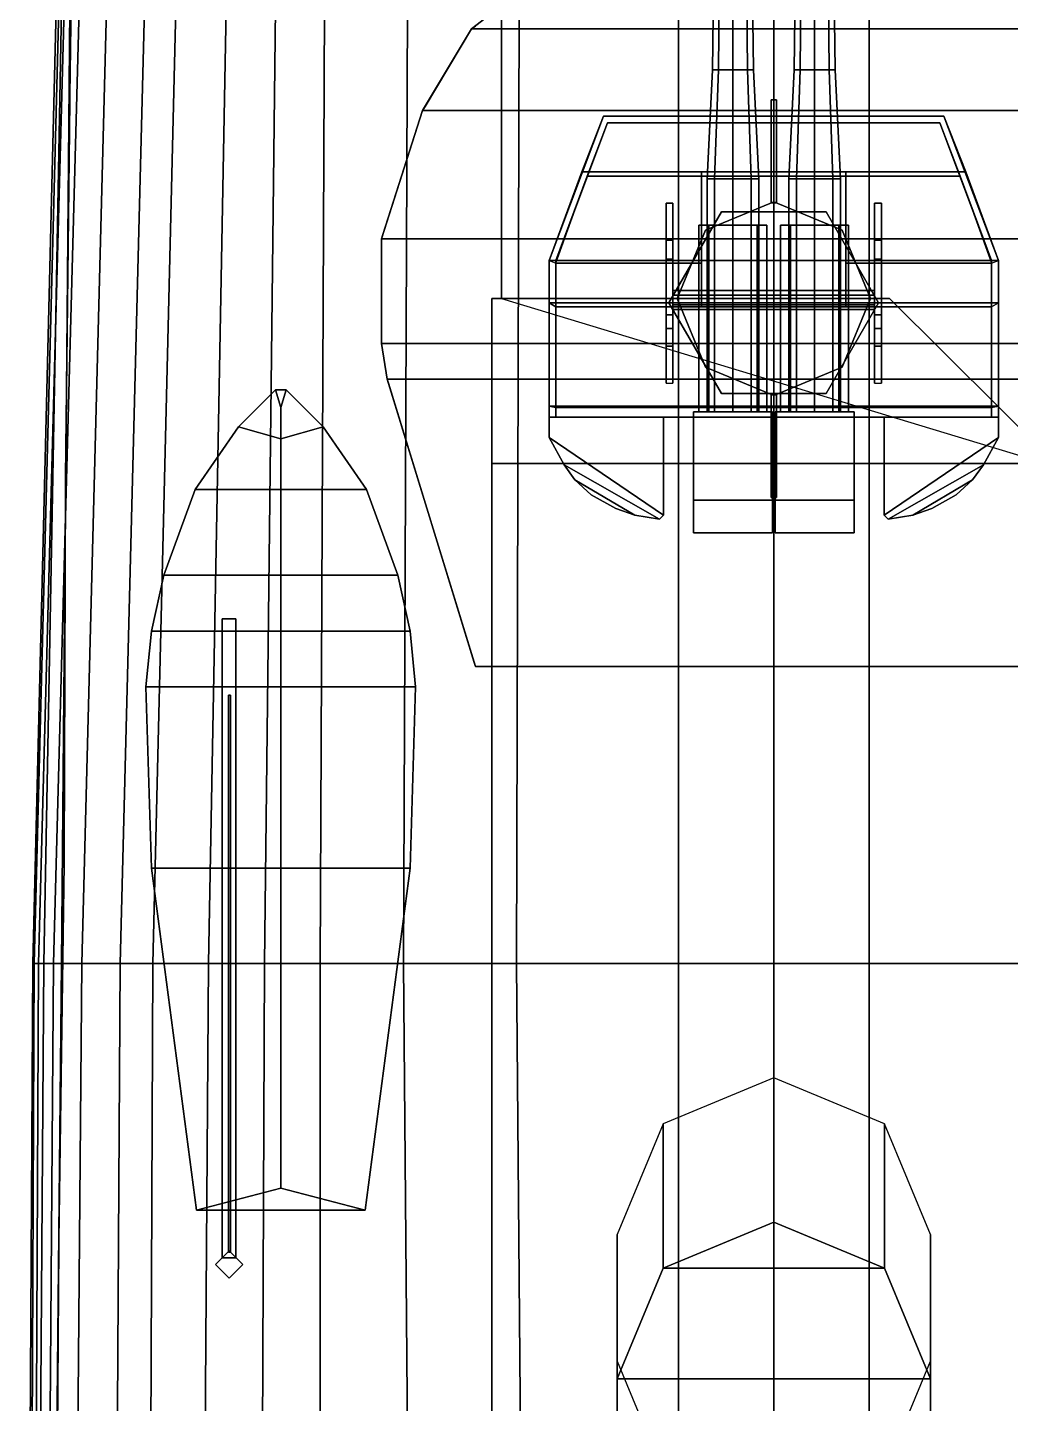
# Model space of a CAD drawing. Header units: millimetres. Extents: x -5 to 5, y -112 to 54.
# Drawn here: x -5.48 to 1.74, y -13.07 to -2.97 of the extents above; entities that cross this region are included whole.
import ezdxf

# ---------------------------------------------------------------- set-up
doc = ezdxf.new("R2010")
doc.units = ezdxf.units.MM
for name, color, linetype in [('boats', 1, 'Continuous'), ('gun', 1, 'Continuous'), ('railings', 6, 'Continuous'), ('sleeve', 5, 'Continuous'), ('superstructure', 6, 'Continuous'), ('turret', 2, 'Continuous')]:
    doc.layers.add(name, color=color, linetype=linetype)

msp = doc.modelspace()

# ---------------------------------------------------------------- linework, layer by layer
for points in [[(1.3, -2.27, 5.02), (-1.3, -2.27, 5.02), (-2.22, -2.98, 5.02), (2.22, -2.98, 5.02)], [(-2.22, -2.98, 4.98), (-1.3, -2.27, 4.98), (1.3, -2.27, 4.98), (2.22, -2.98, 4.98)], [(-2.22, -2.98, 5.02), (-1.3, -2.27, 5.02), (-1.3, -2.27, 4.98), (-2.22, -2.98, 4.98)], [(2.22, -2.98, 4.98), (1.3, -2.27, 4.98), (1.3, -2.27, 5.02), (2.22, -2.98, 5.02)], [(-5.27, -2.83, 0.38), (-5.21, -2.83, -0.16), (-5.4, -9.84, -0.16), (-5.44, -9.84, 0.29)], [(-5.27, -2.83, 0.74), (-5.27, -2.83, 0.38), (-5.44, -9.84, 0.29), (-5.44, -9.84, 0.74)], [(-5.25, -2.83, 1.22), (-5.27, -2.83, 0.74), (-5.44, -9.84, 0.74), (-5.43, -9.84, 1.22)], [(-5.23, -2.83, 1.84), (-5.25, -2.83, 1.22), (-5.43, -9.84, 1.22), (-5.36, -9.84, 1.84)], [(-5.21, -2.83, -0.16), (-5.1, -2.83, -0.61), (-5.29, -9.84, -0.61), (-5.4, -9.84, -0.16)], [(-5.17, -2.83, 2.86), (-5.23, -2.83, 1.84), (-5.36, -9.84, 1.84), (-5.23, -9.84, 2.84)], [(-5.1, -2.83, -0.61), (-4.9, -2.83, -1.06), (-5.08, -9.84, -1.06), (-5.29, -9.84, -0.61)], [(-5.23, -9.84, 2.84), (5.23, -9.84, 2.84), (5.17, -2.83, 2.86), (-5.17, -2.83, 2.86)], [(-4.9, -2.83, -1.06), (-4.62, -2.83, -1.42), (-4.8, -9.84, -1.42), (-5.08, -9.84, -1.06)], [(-4.62, -2.83, -1.42), (-4.39, -2.83, -1.62), (-4.56, -9.84, -1.62), (-4.8, -9.84, -1.42)], [(-4.39, -2.83, -1.62), (-4.02, -2.83, -1.86), (-4.15, -9.84, -1.86), (-4.56, -9.84, -1.62)], [(-4.02, -2.83, -1.86), (-3.66, -2.83, -2.16), (-3.74, -9.84, -2.16), (-4.15, -9.84, -1.86)], [(-3.66, -2.83, -2.16), (-3.3, -2.83, -2.39), (-3.33, -9.84, -2.39), (-3.74, -9.84, -2.16)], [(-3.3, -2.83, -2.39), (-2.69, -2.83, -2.67), (-2.72, -9.84, -2.67), (-3.33, -9.84, -2.39)], [(-2.69, -2.83, -2.67), (-1.87, -2.83, -2.95), (-1.89, -9.84, -2.95), (-2.72, -9.84, -2.67)], [(-1.87, -2.83, -2.95), (-0.7, -2.83, -3.28), (-0.7, -9.84, -3.28), (-1.89, -9.84, -2.95)], [(-0.7, -2.83, -3.28), (0, -2.83, -3.41), (0, -9.84, -3.41), (-0.7, -9.84, -3.28)], [(0.7, -9.84, -3.28), (0, -9.84, -3.41), (0, -2.83, -3.41), (0.7, -2.83, -3.28)], [(1.89, -9.84, -2.95), (0.7, -9.84, -3.28), (0.7, -2.83, -3.28), (1.87, -2.83, -2.95)], [(-2.58, -3.58, 4.98), (-2.22, -2.98, 4.98), (2.22, -2.98, 4.98), (2.58, -3.58, 4.98)], [(2.22, -2.98, 5.02), (-2.22, -2.98, 5.02), (-2.58, -3.58, 5.02), (2.58, -3.58, 5.02)], [(-2.58, -3.58, 5.02), (-2.22, -2.98, 5.02), (-2.22, -2.98, 4.98), (-2.58, -3.58, 4.98)], [(-0.02, -3.5, 4.89), (-0.02, -4.26, 4.44), (-0.02, -4.26, 4.98), (-0.02, -3.5, 4.98)], [(0.02, -3.5, 4.89), (0.02, -4.26, 4.44), (-0.02, -4.26, 4.44), (-0.02, -3.5, 4.89)], [(-0.02, -3.5, 4.98), (0.02, -3.5, 4.98), (0.02, -3.5, 4.89), (-0.02, -3.5, 4.89)], [(0.02, -3.5, 4.98), (0.02, -4.26, 4.98), (0.02, -4.26, 4.44), (0.02, -3.5, 4.89)], [(2.58, -3.58, 5.02), (-2.58, -3.58, 5.02), (-2.88, -4.52, 5.02), (2.88, -4.52, 5.02)], [(-2.88, -4.52, 4.98), (-2.58, -3.58, 4.98), (2.58, -3.58, 4.98), (2.88, -4.52, 4.98)], [(-2.88, -4.52, 5.02), (-2.58, -3.58, 5.02), (-2.58, -3.58, 4.98), (-2.88, -4.52, 4.98)], [(-2.88, -5.29, 4.98), (-2.88, -4.52, 4.98), (2.88, -4.52, 4.98), (2.88, -5.29, 4.98)], [(2.88, -4.52, 5.02), (-2.88, -4.52, 5.02), (-2.88, -5.29, 5.02), (2.88, -5.29, 5.02)], [(-2.88, -5.29, 5.02), (-2.88, -4.52, 5.02), (-2.88, -4.52, 4.98), (-2.88, -5.29, 4.98)], [(2.88, -5.29, 5.02), (-2.88, -5.29, 5.02), (-2.84, -5.55, 5.02), (2.84, -5.55, 5.02)], [(-2.84, -5.55, 4.98), (-2.88, -5.29, 4.98), (2.88, -5.29, 4.98), (2.84, -5.55, 4.98)], [(-2.84, -5.55, 5.02), (-2.88, -5.29, 5.02), (-2.88, -5.29, 4.98), (-2.84, -5.55, 4.98)], [(-2.19, -7.66, 4.98), (-2.84, -5.55, 4.98), (2.84, -5.55, 4.98), (2.19, -7.66, 4.98)], [(2.84, -5.55, 5.02), (-2.84, -5.55, 5.02), (-2.19, -7.66, 5.02), (2.19, -7.66, 5.02)], [(-2.19, -7.66, 5.02), (-2.84, -5.55, 5.02), (-2.84, -5.55, 4.98), (-2.19, -7.66, 4.98)], [(-0.02, -6.42, 4.89), (-0.02, -5.66, 4.44), (0.02, -5.66, 4.44), (0.02, -6.42, 4.89)], [(-0.02, -6.42, 4.98), (-0.02, -5.66, 4.98), (-0.02, -5.66, 4.44), (-0.02, -6.42, 4.89)], [(0.02, -6.42, 4.89), (0.02, -5.66, 4.44), (0.02, -5.66, 4.98), (0.02, -6.42, 4.98)], [(0.02, -6.42, 4.98), (-0.02, -6.42, 4.98), (-0.02, -6.42, 4.89), (0.02, -6.42, 4.89)], [(-4.05, -7.4, 6.89), (-4.05, -7.31, 6.65), (-4.05, -12, 3.86), (-4.05, -12, 4.15)], [(-4.05, -12, 3.86), (-4.05, -7.31, 6.65), (-3.95, -7.31, 6.65), (-3.95, -12, 3.86)], [(-3.95, -7.4, 6.89), (-3.95, -7.31, 6.65), (-4.05, -7.31, 6.65), (-4.05, -7.4, 6.89)], [(-3.95, -12, 3.86), (-3.95, -7.31, 6.65), (-3.95, -7.4, 6.89), (-3.95, -12, 4.15)], [(-3.95, -12, 4.15), (-3.95, -7.4, 6.89), (-4.05, -7.4, 6.89), (-4.05, -12, 4.15)], [(2.19, -7.66, 5.02), (-2.19, -7.66, 5.02), (-2.19, -7.66, 4.98), (2.19, -7.66, 4.98)], [(-4.005, -7.87, 6.591), (-3.99, -7.87, 6.6), (-3.99, -11.96, 5.46), (-4.005, -11.96, 5.45)], [(-4.005, -7.87, 6.609), (-4.005, -7.87, 6.591), (-4.005, -11.96, 5.45), (-4.005, -11.96, 5.47)], [(-3.99, -7.87, 6.6), (-4.005, -7.87, 6.609), (-4.005, -11.96, 5.47), (-3.99, -11.96, 5.46)], [(-5.44, -9.84, 0.74), (-5.44, -9.84, 0.29), (-5.48, -16.78, 0.29), (-5.48, -16.78, 0.74)], [(-5.44, -9.84, 0.29), (-5.4, -9.84, -0.16), (-5.43, -16.78, -0.16), (-5.48, -16.78, 0.29)], [(-5.43, -9.84, 1.22), (-5.44, -9.84, 0.74), (-5.48, -16.78, 0.74), (-5.46, -16.78, 1.22)], [(-5.36, -9.84, 1.84), (-5.43, -9.84, 1.22), (-5.46, -16.78, 1.22), (-5.41, -16.78, 1.84)], [(-5.4, -9.84, -0.16), (-5.29, -9.84, -0.61), (-5.34, -16.78, -0.61), (-5.43, -16.78, -0.16)], [(-5.23, -9.84, 2.84), (-5.36, -9.84, 1.84), (-5.41, -16.78, 1.84), (-5.3, -16.78, 2.84)], [(-5.29, -9.84, -0.61), (-5.08, -9.84, -1.06), (-5.14, -16.78, -1.06), (-5.34, -16.78, -0.61)], [(-5.3, -16.78, 2.84), (5.3, -16.78, 2.84), (5.23, -9.84, 2.84), (-5.23, -9.84, 2.84)], [(-5.08, -9.84, -1.06), (-4.8, -9.84, -1.42), (-4.84, -16.78, -1.42), (-5.14, -16.78, -1.06)], [(-4.8, -9.84, -1.42), (-4.56, -9.84, -1.62), (-4.59, -16.78, -1.62), (-4.84, -16.78, -1.42)], [(-4.56, -9.84, -1.62), (-4.15, -9.84, -1.86), (-4.2, -16.78, -1.86), (-4.59, -16.78, -1.62)], [(-4.15, -9.84, -1.86), (-3.74, -9.84, -2.16), (-3.77, -16.78, -2.16), (-4.2, -16.78, -1.86)], [(-3.74, -9.84, -2.16), (-3.33, -9.84, -2.39), (-3.33, -16.78, -2.39), (-3.77, -16.78, -2.16)], [(-3.33, -9.84, -2.39), (-2.72, -9.84, -2.67), (-2.66, -16.78, -2.67), (-3.33, -16.78, -2.39)], [(-2.72, -9.84, -2.67), (-1.89, -9.84, -2.95), (-1.83, -16.78, -2.95), (-2.66, -16.78, -2.67)], [(-1.89, -9.84, -2.95), (-0.7, -9.84, -3.28), (-0.7, -16.78, -3.25), (-1.83, -16.78, -2.95)], [(-0.7, -9.84, -3.28), (0, -9.84, -3.41), (0, -16.78, -3.41), (-0.7, -16.78, -3.25)], [(0.7, -16.78, -3.25), (0, -16.78, -3.41), (0, -9.84, -3.41), (0.7, -9.84, -3.28)], [(1.83, -16.78, -2.95), (0.7, -16.78, -3.25), (0.7, -9.84, -3.28), (1.89, -9.84, -2.95)], [(-0.813, -12.077, 11.02), (0, -11.74, 11.06), (0, -10.68, 4.37), (-0.813, -11.017, 4.37)], [(0, -11.74, 11.06), (0.813, -12.077, 11.02), (0.813, -11.017, 4.37), (0, -10.68, 4.37)], [(-1.15, -12.89, 10.93), (-0.813, -12.077, 11.02), (-0.813, -11.017, 4.37), (-1.15, -11.83, 4.37)], [(0.813, -12.077, 11.02), (1.15, -12.89, 10.93), (1.15, -11.83, 4.37), (0.813, -11.017, 4.37)], [(0, -11.74, 11.06), (0, -11.74, 11.06), (-0.813, -12.077, 11.02), (0.813, -12.077, 11.02)], [(-1.15, -13.75, 10.81), (-1.15, -12.89, 10.93), (-1.15, -11.83, 4.37), (-1.15, -12.76, 4.37)], [(1.15, -12.89, 10.93), (1.15, -13.75, 10.81), (1.15, -12.76, 4.37), (1.15, -11.83, 4.37)], [(-4, -11.95, 2.84), (-4.1, -12.05, 2.84), (-4.1, -12.05, 5.78), (-4, -11.95, 5.78)], [(-4, -11.95, 5.78), (-4.1, -12.05, 5.78), (-4, -12.15, 5.78), (-3.9, -12.05, 5.78)], [(-3.9, -12.05, 2.84), (-4, -11.95, 2.84), (-4, -11.95, 5.78), (-3.9, -12.05, 5.78)], [(-4.1, -12.05, 2.84), (-4, -12.15, 2.84), (-4, -12.15, 5.78), (-4.1, -12.05, 5.78)], [(-4, -12.15, 2.84), (-3.9, -12.05, 2.84), (-3.9, -12.05, 5.78), (-4, -12.15, 5.78)], [(0.813, -12.077, 11.02), (-0.813, -12.077, 11.02), (-1.15, -12.89, 10.93), (1.15, -12.89, 10.93)], [(-0.813, -14.563, 10.7), (-1.15, -13.75, 10.81), (-1.15, -12.76, 4.37), (-0.813, -13.573, 4.37)], [(1.15, -13.75, 10.81), (0.813, -14.563, 10.7), (0.813, -13.573, 4.37), (1.15, -12.76, 4.37)], [(1.15, -12.89, 10.93), (-1.15, -12.89, 10.93), (-1.15, -13.75, 10.81), (1.15, -13.75, 10.81)]]:
    msp.add_3dface(points)
at = {"layer": 'boats'}
for points in [[(-3.93, -5.9, 3.97), (-3.62, -5.99, 2.84), (-3.62, -5.76, 3.09), (-3.66, -5.63, 3.97)], [(-3.66, -5.63, 3.97), (-3.62, -5.76, 3.09), (-3.62, -5.99, 2.84), (-3.93, -5.9, 3.97)], [(-3.58, -5.63, 3.97), (-3.62, -5.76, 3.09), (-3.62, -5.76, 3.09), (-3.66, -5.63, 3.97)], [(-3.66, -5.63, 3.97), (-3.62, -5.76, 3.09), (-3.62, -5.76, 3.09), (-3.58, -5.63, 3.97)], [(-3.58, -5.63, 3.97), (-3.62, -5.76, 3.09), (-3.62, -5.99, 2.84), (-3.31, -5.9, 3.97)], [(-3.31, -5.9, 3.97), (-3.62, -5.99, 2.84), (-3.62, -5.76, 3.09), (-3.58, -5.63, 3.97)], [(-4.25, -6.36, 3.88), (-3.62, -6.36, 2.84), (-3.62, -5.99, 2.84), (-3.93, -5.9, 3.97)], [(-3.93, -5.9, 3.97), (-3.62, -5.99, 2.84), (-3.62, -6.36, 2.84), (-4.25, -6.36, 3.88)], [(-3.31, -5.9, 3.97), (-3.62, -5.99, 2.84), (-3.62, -6.36, 2.84), (-2.99, -6.36, 3.88)], [(-2.99, -6.36, 3.88), (-3.62, -6.36, 2.84), (-3.62, -5.99, 2.84), (-3.31, -5.9, 3.97)], [(-4.48, -6.99, 3.81), (-3.62, -6.99, 2.84), (-3.62, -6.36, 2.84), (-4.25, -6.36, 3.88)], [(-4.25, -6.36, 3.88), (-3.62, -6.36, 2.84), (-3.62, -6.99, 2.84), (-4.48, -6.99, 3.81)], [(-2.99, -6.36, 3.88), (-3.62, -6.36, 2.84), (-3.62, -6.99, 2.84), (-2.76, -6.99, 3.81)], [(-2.76, -6.99, 3.81), (-3.62, -6.99, 2.84), (-3.62, -6.36, 2.84), (-2.99, -6.36, 3.88)], [(-4.57, -7.4, 3.78), (-3.62, -7.4, 2.84), (-3.62, -6.99, 2.84), (-4.48, -6.99, 3.81)], [(-4.48, -6.99, 3.81), (-3.62, -6.99, 2.84), (-3.62, -7.4, 2.84), (-4.57, -7.4, 3.78)], [(-2.76, -6.99, 3.81), (-3.62, -6.99, 2.84), (-3.62, -7.4, 2.84), (-2.67, -7.4, 3.78)], [(-2.67, -7.4, 3.78), (-3.62, -7.4, 2.84), (-3.62, -6.99, 2.84), (-2.76, -6.99, 3.81)], [(-4.57, -7.4, 3.78), (-3.62, -7.4, 2.84), (-3.62, -7.81, 2.84), (-4.61, -7.81, 3.76)], [(-4.61, -7.81, 3.76), (-3.62, -7.81, 2.84), (-3.62, -7.4, 2.84), (-4.57, -7.4, 3.78)], [(-2.63, -7.81, 3.76), (-3.62, -7.81, 2.84), (-3.62, -7.4, 2.84), (-2.67, -7.4, 3.78)], [(-2.67, -7.4, 3.78), (-3.62, -7.4, 2.84), (-3.62, -7.81, 2.84), (-2.63, -7.81, 3.76)], [(-4.57, -9.14, 3.73), (-3.62, -9.14, 2.84), (-3.62, -7.81, 2.84), (-4.61, -7.81, 3.76)], [(-4.61, -7.81, 3.76), (-3.62, -7.81, 2.84), (-3.62, -9.14, 2.84), (-4.57, -9.14, 3.73)], [(-2.63, -7.81, 3.76), (-3.62, -7.81, 2.84), (-3.62, -9.14, 2.84), (-2.67, -9.14, 3.73)], [(-2.67, -9.14, 3.73), (-3.62, -9.14, 2.84), (-3.62, -7.81, 2.84), (-2.63, -7.81, 3.76)], [(-4.57, -9.14, 3.73), (-3.62, -9.14, 2.84), (-3.62, -11.49, 2.84), (-4.24, -11.65, 3.86)], [(-4.24, -11.65, 3.86), (-3.62, -11.49, 2.84), (-3.62, -9.14, 2.84), (-4.57, -9.14, 3.73)], [(-3, -11.65, 3.86), (-3.62, -11.49, 2.84), (-3.62, -9.14, 2.84), (-2.67, -9.14, 3.73)], [(-2.67, -9.14, 3.73), (-3.62, -9.14, 2.84), (-3.62, -11.49, 2.84), (-3, -11.65, 3.86)], [(-3, -11.65, 3.86), (-3.62, -11.49, 2.84), (-3.62, -11.49, 2.84), (-4.24, -11.65, 3.86)], [(-4.24, -11.65, 3.86), (-3.62, -11.49, 2.84), (-3.62, -11.49, 2.84), (-3, -11.65, 3.86)]]:
    msp.add_3dface(points, dxfattribs=at)
at = {"layer": 'gun'}
for points in [[(-0.381, -0.54, 6.671), (-0.415, -0.54, 6.59), (-0.45, -3.28, 6.59), (-0.406, -3.28, 6.696)], [(-0.415, -0.54, 6.59), (-0.381, -0.54, 6.509), (-0.406, -3.28, 6.484), (-0.45, -3.28, 6.59)], [(-0.3, -0.54, 6.705), (-0.381, -0.54, 6.671), (-0.406, -3.28, 6.696), (-0.3, -3.28, 6.74)], [(-0.381, -0.54, 6.509), (-0.3, -0.54, 6.475), (-0.3, -3.28, 6.44), (-0.406, -3.28, 6.484)], [(-0.219, -0.54, 6.671), (-0.3, -0.54, 6.705), (-0.3, -3.28, 6.74), (-0.194, -3.28, 6.696)], [(-0.3, -0.54, 6.475), (-0.219, -0.54, 6.509), (-0.194, -3.28, 6.484), (-0.3, -3.28, 6.44)], [(-0.185, -0.54, 6.59), (-0.219, -0.54, 6.671), (-0.194, -3.28, 6.696), (-0.15, -3.28, 6.59)], [(-0.219, -0.54, 6.509), (-0.185, -0.54, 6.59), (-0.15, -3.28, 6.59), (-0.194, -3.28, 6.484)], [(0.219, -0.54, 6.671), (0.185, -0.54, 6.59), (0.15, -3.28, 6.59), (0.194, -3.28, 6.696)], [(0.185, -0.54, 6.59), (0.219, -0.54, 6.509), (0.194, -3.28, 6.484), (0.15, -3.28, 6.59)], [(0.3, -0.54, 6.705), (0.219, -0.54, 6.671), (0.194, -3.28, 6.696), (0.3, -3.28, 6.74)], [(0.219, -0.54, 6.509), (0.3, -0.54, 6.475), (0.3, -3.28, 6.44), (0.194, -3.28, 6.484)], [(0.381, -0.54, 6.671), (0.3, -0.54, 6.705), (0.3, -3.28, 6.74), (0.406, -3.28, 6.696)], [(0.3, -0.54, 6.475), (0.381, -0.54, 6.509), (0.406, -3.28, 6.484), (0.3, -3.28, 6.44)], [(0.415, -0.54, 6.59), (0.381, -0.54, 6.671), (0.406, -3.28, 6.696), (0.45, -3.28, 6.59)], [(0.381, -0.54, 6.509), (0.415, -0.54, 6.59), (0.45, -3.28, 6.59), (0.406, -3.28, 6.484)], [(-0.406, -3.28, 6.696), (-0.45, -3.28, 6.59), (-0.49, -4.08, 6.59), (-0.434, -4.08, 6.724)], [(-0.45, -3.28, 6.59), (-0.406, -3.28, 6.484), (-0.434, -4.08, 6.456), (-0.49, -4.08, 6.59)], [(-0.3, -3.28, 6.74), (-0.406, -3.28, 6.696), (-0.434, -4.08, 6.724), (-0.3, -4.08, 6.78)], [(-0.406, -3.28, 6.484), (-0.3, -3.28, 6.44), (-0.3, -4.08, 6.4), (-0.434, -4.08, 6.456)], [(-0.194, -3.28, 6.696), (-0.3, -3.28, 6.74), (-0.3, -4.08, 6.78), (-0.166, -4.08, 6.724)], [(-0.3, -3.28, 6.44), (-0.194, -3.28, 6.484), (-0.166, -4.08, 6.456), (-0.3, -4.08, 6.4)], [(-0.15, -3.28, 6.59), (-0.194, -3.28, 6.696), (-0.166, -4.08, 6.724), (-0.11, -4.08, 6.59)], [(-0.194, -3.28, 6.484), (-0.15, -3.28, 6.59), (-0.11, -4.08, 6.59), (-0.166, -4.08, 6.456)], [(0.194, -3.28, 6.696), (0.15, -3.28, 6.59), (0.11, -4.08, 6.59), (0.166, -4.08, 6.724)], [(0.15, -3.28, 6.59), (0.194, -3.28, 6.484), (0.166, -4.08, 6.456), (0.11, -4.08, 6.59)], [(0.3, -3.28, 6.74), (0.194, -3.28, 6.696), (0.166, -4.08, 6.724), (0.3, -4.08, 6.78)], [(0.194, -3.28, 6.484), (0.3, -3.28, 6.44), (0.3, -4.08, 6.4), (0.166, -4.08, 6.456)], [(0.406, -3.28, 6.696), (0.3, -3.28, 6.74), (0.3, -4.08, 6.78), (0.434, -4.08, 6.724)], [(0.3, -3.28, 6.44), (0.406, -3.28, 6.484), (0.434, -4.08, 6.456), (0.3, -4.08, 6.4)], [(0.45, -3.28, 6.59), (0.406, -3.28, 6.696), (0.434, -4.08, 6.724), (0.49, -4.08, 6.59)], [(0.406, -3.28, 6.484), (0.45, -3.28, 6.59), (0.49, -4.08, 6.59), (0.434, -4.08, 6.456)], [(-0.434, -4.08, 6.724), (-0.49, -4.08, 6.59), (-0.49, -5.79, 6.59), (-0.434, -5.79, 6.724)], [(-0.49, -4.08, 6.59), (-0.434, -4.08, 6.456), (-0.434, -5.79, 6.456), (-0.49, -5.79, 6.59)], [(-0.3, -4.08, 6.78), (-0.434, -4.08, 6.724), (-0.434, -5.79, 6.724), (-0.3, -5.79, 6.78)], [(-0.434, -4.08, 6.456), (-0.3, -4.08, 6.4), (-0.3, -5.79, 6.4), (-0.434, -5.79, 6.456)], [(-0.166, -4.08, 6.724), (-0.3, -4.08, 6.78), (-0.3, -5.79, 6.78), (-0.166, -5.79, 6.724)], [(-0.3, -4.08, 6.4), (-0.166, -4.08, 6.456), (-0.166, -5.79, 6.456), (-0.3, -5.79, 6.4)], [(-0.11, -4.08, 6.59), (-0.166, -4.08, 6.724), (-0.166, -5.79, 6.724), (-0.11, -5.79, 6.59)], [(-0.166, -4.08, 6.456), (-0.11, -4.08, 6.59), (-0.11, -5.79, 6.59), (-0.166, -5.79, 6.456)], [(0.166, -4.08, 6.724), (0.11, -4.08, 6.59), (0.11, -5.79, 6.59), (0.166, -5.79, 6.724)], [(0.11, -4.08, 6.59), (0.166, -4.08, 6.456), (0.166, -5.79, 6.456), (0.11, -5.79, 6.59)], [(0.3, -4.08, 6.78), (0.166, -4.08, 6.724), (0.166, -5.79, 6.724), (0.3, -5.79, 6.78)], [(0.166, -4.08, 6.456), (0.3, -4.08, 6.4), (0.3, -5.79, 6.4), (0.166, -5.79, 6.456)], [(0.434, -4.08, 6.724), (0.3, -4.08, 6.78), (0.3, -5.79, 6.78), (0.434, -5.79, 6.724)], [(0.3, -4.08, 6.4), (0.434, -4.08, 6.456), (0.434, -5.79, 6.456), (0.3, -5.79, 6.4)], [(0.49, -4.08, 6.59), (0.434, -4.08, 6.724), (0.434, -5.79, 6.724), (0.49, -5.79, 6.59)], [(0.434, -4.08, 6.456), (0.49, -4.08, 6.59), (0.49, -5.79, 6.59), (0.434, -5.79, 6.456)], [(-0.59, -5.79, 6.22), (-0.59, -6.44, 6.22), (-0.59, -6.68, 6.46), (-0.59, -5.79, 7.06)], [(-0.01, -5.79, 6.22), (-0.01, -6.44, 6.22), (-0.59, -6.44, 6.22), (-0.59, -5.79, 6.22)], [(-0.59, -5.79, 7.06), (-0.59, -6.68, 6.46), (-0.59, -6.68, 7.05), (-0.59, -5.79, 7.06)], [(-0.01, -5.79, 7.06), (-0.01, -5.79, 6.22), (-0.59, -5.79, 6.22), (-0.59, -5.79, 7.06)], [(-0.59, -5.79, 7.06), (-0.59, -6.68, 7.05), (-0.01, -6.68, 7.05), (-0.01, -5.79, 7.06)], [(-0.01, -6.68, 6.46), (-0.01, -6.44, 6.22), (-0.01, -5.79, 6.22), (-0.01, -5.79, 7.06)], [(-0.01, -6.68, 7.05), (-0.01, -6.68, 6.46), (-0.01, -5.79, 7.06)], [(0.01, -5.79, 6.22), (0.01, -6.44, 6.22), (0.01, -6.68, 6.46), (0.01, -5.79, 7.06)], [(0.59, -5.79, 7.06), (0.59, -5.79, 6.22), (0.01, -5.79, 6.22), (0.01, -5.79, 7.06)], [(0.59, -5.79, 6.22), (0.59, -6.44, 6.22), (0.01, -6.44, 6.22), (0.01, -5.79, 6.22)], [(0.01, -5.79, 7.06), (0.01, -6.68, 7.05), (0.59, -6.68, 7.05), (0.59, -5.79, 7.06)], [(0.01, -5.79, 7.06), (0.01, -6.68, 6.46), (0.01, -6.68, 7.05), (0.01, -5.79, 7.06)], [(0.59, -6.68, 6.46), (0.59, -6.44, 6.22), (0.59, -5.79, 6.22), (0.59, -5.79, 7.06)], [(0.59, -6.68, 7.05), (0.59, -6.68, 6.46), (0.59, -5.79, 7.06)], [(-0.59, -6.68, 6.46), (-0.59, -6.44, 6.22), (-0.01, -6.44, 6.22), (-0.01, -6.68, 6.46)], [(0.01, -6.68, 6.46), (0.01, -6.44, 6.22), (0.59, -6.44, 6.22), (0.59, -6.68, 6.46)], [(-0.59, -6.68, 7.05), (-0.59, -6.68, 6.46), (-0.01, -6.68, 6.46), (-0.01, -6.68, 7.05)], [(0.01, -6.68, 7.05), (0.01, -6.68, 6.46), (0.59, -6.68, 6.46), (0.59, -6.68, 7.05)]]:
    msp.add_3dface(points, dxfattribs=at)
at = {"layer": 'railings'}
for points in [[(-5.13, -0.71, 3.72), (-5.13, -0.71, 3.75), (-5.17, -3.47, 3.71), (-5.17, -3.47, 3.67)], [(-5.17, -3.47, 3.67), (-5.17, -3.47, 3.71), (-5.13, -0.71, 3.75), (-5.13, -0.71, 3.72)], [(-5.13, -0.71, 3.31), (-5.13, -0.71, 3.34), (-5.17, -3.47, 3.3), (-5.17, -3.47, 3.26)], [(-5.17, -3.47, 3.26), (-5.17, -3.47, 3.3), (-5.13, -0.71, 3.34), (-5.13, -0.71, 3.31)], [(-2.56, -3.55, 6), (-2.56, -3.55, 6.04), (-2.22, -2.98, 6.04), (-2.22, -2.98, 6)], [(-2.22, -2.98, 6), (-2.22, -2.98, 6.04), (-2.56, -3.55, 6.04), (-2.56, -3.55, 6)], [(-2.22, -2.98, 5.59), (-2.22, -2.98, 5.63), (-2.56, -3.55, 5.63), (-2.56, -3.55, 5.59)], [(-2.56, -3.55, 5.59), (-2.56, -3.55, 5.63), (-2.22, -2.98, 5.63), (-2.22, -2.98, 5.59)], [(-2.22, -2.98, 5.02), (-2.19, -2.96, 5.02), (-2.19, -2.96, 6.04), (-2.22, -2.98, 6.04)], [(-2.22, -2.98, 6.04), (-2.19, -2.96, 6.04), (-2.19, -2.96, 5.02), (-2.22, -2.98, 5.02)], [(-5.2, -6.27, 3.67), (-5.2, -6.27, 3.71), (-5.17, -3.51, 3.71), (-5.17, -3.51, 3.67)], [(-5.17, -3.51, 3.67), (-5.17, -3.51, 3.71), (-5.2, -6.27, 3.71), (-5.2, -6.27, 3.67)], [(-5.2, -6.27, 3.26), (-5.2, -6.27, 3.3), (-5.17, -3.51, 3.3), (-5.17, -3.51, 3.26)], [(-5.17, -3.51, 3.26), (-5.17, -3.51, 3.3), (-5.2, -6.27, 3.3), (-5.2, -6.27, 3.26)], [(-5.17, -3.51, 3.71), (-5.17, -3.47, 3.71), (-5.17, -3.47, 2.85), (-5.17, -3.51, 2.85)], [(-5.17, -3.51, 2.85), (-5.17, -3.47, 2.85), (-5.17, -3.47, 3.71), (-5.17, -3.51, 3.71)], [(-2.87, -4.49, 6), (-2.87, -4.49, 6.04), (-2.58, -3.58, 6.04), (-2.58, -3.58, 6)], [(-2.58, -3.58, 6), (-2.58, -3.58, 6.04), (-2.87, -4.49, 6.04), (-2.87, -4.49, 6)], [(-2.58, -3.58, 5.59), (-2.58, -3.58, 5.63), (-2.87, -4.49, 5.63), (-2.87, -4.49, 5.59)], [(-2.87, -4.49, 5.59), (-2.87, -4.49, 5.63), (-2.58, -3.58, 5.63), (-2.58, -3.58, 5.59)], [(-2.58, -3.58, 6.04), (-2.56, -3.55, 6.04), (-2.56, -3.55, 5.02), (-2.58, -3.58, 5.02)], [(-2.58, -3.58, 5.02), (-2.56, -3.55, 5.02), (-2.56, -3.55, 6.04), (-2.58, -3.58, 6.04)], [(-2.88, -4.52, 5.02), (-2.87, -4.49, 5.02), (-2.87, -4.49, 6.04), (-2.88, -4.52, 6.04)], [(-2.88, -4.52, 6.04), (-2.87, -4.49, 6.04), (-2.87, -4.49, 5.02), (-2.88, -4.52, 5.02)], [(-2.88, -5.26, 6), (-2.88, -5.26, 6.04), (-2.88, -4.52, 6.04), (-2.88, -4.52, 6)], [(-2.88, -4.52, 6), (-2.88, -4.52, 6.04), (-2.88, -5.26, 6.04), (-2.88, -5.26, 6)], [(-2.88, -5.26, 5.59), (-2.88, -5.26, 5.63), (-2.88, -4.52, 5.63), (-2.88, -4.52, 5.59)], [(-2.88, -4.52, 5.59), (-2.88, -4.52, 5.63), (-2.88, -5.26, 5.63), (-2.88, -5.26, 5.59)], [(-2.88, -5.29, 6.04), (-2.88, -5.26, 6.04), (-2.88, -5.26, 5.02), (-2.88, -5.29, 5.02)], [(-2.88, -5.29, 5.02), (-2.88, -5.26, 5.02), (-2.88, -5.26, 6.04), (-2.88, -5.29, 6.04)], [(-2.88, -5.29, 6), (-2.88, -5.29, 6.04), (-2.84, -5.55, 6.04), (-2.84, -5.55, 6)], [(-2.84, -5.55, 6), (-2.84, -5.55, 6.04), (-2.88, -5.29, 6.04), (-2.88, -5.29, 6)], [(-2.84, -5.55, 5.59), (-2.84, -5.55, 5.63), (-2.88, -5.29, 5.63), (-2.88, -5.29, 5.59)], [(-2.88, -5.29, 5.59), (-2.88, -5.29, 5.63), (-2.84, -5.55, 5.63), (-2.84, -5.55, 5.59)], [(-2.83, -5.58, 5.02), (-2.84, -5.55, 5.02), (-2.84, -5.55, 6.04), (-2.83, -5.58, 6.04)], [(-2.83, -5.58, 6.04), (-2.84, -5.55, 6.04), (-2.84, -5.55, 5.02), (-2.83, -5.58, 5.02)], [(-2.83, -5.58, 6), (-2.83, -5.58, 6.04), (-2.2, -7.63, 6.04), (-2.2, -7.63, 6)], [(-2.2, -7.63, 6), (-2.2, -7.63, 6.04), (-2.83, -5.58, 6.04), (-2.83, -5.58, 6)], [(-2.2, -7.63, 5.59), (-2.2, -7.63, 5.63), (-2.83, -5.58, 5.63), (-2.83, -5.58, 5.59)], [(-2.83, -5.58, 5.59), (-2.83, -5.58, 5.63), (-2.2, -7.63, 5.63), (-2.2, -7.63, 5.59)], [(-5.2, -6.31, 3.67), (-5.2, -6.31, 3.71), (-5.21, -9.07, 3.71), (-5.21, -9.07, 3.67)], [(-5.21, -9.07, 3.67), (-5.21, -9.07, 3.71), (-5.2, -6.31, 3.71), (-5.2, -6.31, 3.67)], [(-5.2, -6.31, 3.26), (-5.2, -6.31, 3.3), (-5.21, -9.07, 3.3), (-5.21, -9.07, 3.26)], [(-5.21, -9.07, 3.26), (-5.21, -9.07, 3.3), (-5.2, -6.31, 3.3), (-5.2, -6.31, 3.26)], [(-5.2, -6.31, 2.85), (-5.2, -6.27, 2.85), (-5.2, -6.27, 3.71), (-5.2, -6.31, 3.71)], [(-5.2, -6.31, 3.71), (-5.2, -6.27, 3.71), (-5.2, -6.27, 2.85), (-5.2, -6.31, 2.85)], [(-2.19, -7.66, 5.02), (-2.2, -7.63, 5.02), (-2.2, -7.63, 6.04), (-2.19, -7.66, 6.04)], [(-2.19, -7.66, 6.04), (-2.2, -7.63, 6.04), (-2.2, -7.63, 5.02), (-2.19, -7.66, 5.02)], [(-2.19, -7.66, 6), (-2.19, -7.66, 6.04), (-1.56, -7.66, 6.04), (-1.56, -7.66, 6)], [(-1.56, -7.66, 6), (-1.56, -7.66, 6.04), (-2.19, -7.66, 6.04), (-2.19, -7.66, 6)], [(-2.19, -7.66, 5.59), (-2.19, -7.66, 5.63), (-1.56, -7.66, 5.63), (-1.56, -7.66, 5.59)], [(-1.56, -7.66, 5.59), (-1.56, -7.66, 5.63), (-2.19, -7.66, 5.63), (-2.19, -7.66, 5.59)], [(1.56, -7.66, 5.59), (1.56, -7.66, 5.63), (2.19, -7.66, 5.63), (2.19, -7.66, 5.59)], [(2.19, -7.66, 5.59), (2.19, -7.66, 5.63), (1.56, -7.66, 5.63), (1.56, -7.66, 5.59)], [(2.19, -7.66, 6), (2.19, -7.66, 6.04), (1.56, -7.66, 6.04), (1.56, -7.66, 6)], [(1.56, -7.66, 6), (1.56, -7.66, 6.04), (2.19, -7.66, 6.04), (2.19, -7.66, 6)], [(-5.21, -9.11, 2.84), (-5.21, -9.07, 2.84), (-5.21, -9.07, 3.71), (-5.21, -9.11, 3.71)], [(-5.21, -9.11, 3.71), (-5.21, -9.07, 3.71), (-5.21, -9.07, 2.84), (-5.21, -9.11, 2.84)], [(-5.25, -11.87, 3.67), (-5.25, -11.87, 3.71), (-5.21, -9.11, 3.71), (-5.21, -9.11, 3.67)], [(-5.21, -9.11, 3.67), (-5.21, -9.11, 3.71), (-5.25, -11.87, 3.71), (-5.25, -11.87, 3.67)], [(-5.25, -11.87, 3.26), (-5.25, -11.87, 3.3), (-5.21, -9.11, 3.3), (-5.21, -9.11, 3.26)], [(-5.21, -9.11, 3.26), (-5.21, -9.11, 3.3), (-5.25, -11.87, 3.3), (-5.25, -11.87, 3.26)], [(-5.25, -11.91, 3.67), (-5.25, -11.91, 3.71), (-5.27, -14.67, 3.71), (-5.27, -14.67, 3.67)], [(-5.27, -14.67, 3.67), (-5.27, -14.67, 3.71), (-5.25, -11.91, 3.71), (-5.25, -11.91, 3.67)], [(-5.25, -11.91, 3.26), (-5.25, -11.91, 3.3), (-5.27, -14.67, 3.3), (-5.27, -14.67, 3.26)], [(-5.27, -14.67, 3.26), (-5.27, -14.67, 3.3), (-5.25, -11.91, 3.3), (-5.25, -11.91, 3.26)], [(-5.25, -11.91, 3.71), (-5.25, -11.87, 3.71), (-5.25, -11.87, 2.84), (-5.25, -11.91, 2.84)], [(-5.25, -11.91, 2.84), (-5.25, -11.87, 2.84), (-5.25, -11.87, 3.71), (-5.25, -11.91, 3.71)]]:
    msp.add_3dface(points, dxfattribs=at)
at = {"layer": 'sleeve'}
for points in [[(-0.477, -4.42, 6.767), (-0.55, -4.42, 6.59), (-0.55, -5.79, 6.59), (-0.477, -5.79, 6.767)], [(-0.55, -4.42, 6.59), (-0.477, -4.42, 6.413), (-0.477, -5.79, 6.413), (-0.55, -5.79, 6.59)], [(-0.123, -4.42, 6.767), (-0.55, -4.42, 6.59), (-0.477, -4.42, 6.767), (-0.3, -4.42, 6.84)], [(-0.05, -4.42, 6.59), (-0.477, -4.42, 6.413), (-0.55, -4.42, 6.59), (-0.123, -4.42, 6.767)], [(-0.3, -4.42, 6.84), (-0.477, -4.42, 6.767), (-0.477, -5.79, 6.767), (-0.3, -5.79, 6.84)], [(-0.477, -4.42, 6.413), (-0.3, -4.42, 6.34), (-0.3, -5.79, 6.34), (-0.477, -5.79, 6.413)], [(-0.123, -4.42, 6.413), (-0.3, -4.42, 6.34), (-0.477, -4.42, 6.413), (-0.05, -4.42, 6.59)], [(-0.123, -4.42, 6.767), (-0.3, -4.42, 6.84), (-0.3, -5.79, 6.84), (-0.123, -5.79, 6.767)], [(-0.3, -4.42, 6.34), (-0.123, -4.42, 6.413), (-0.123, -5.79, 6.413), (-0.3, -5.79, 6.34)], [(-0.05, -4.42, 6.59), (-0.123, -4.42, 6.767), (-0.123, -5.79, 6.767), (-0.05, -5.79, 6.59)], [(-0.123, -4.42, 6.413), (-0.05, -4.42, 6.59), (-0.05, -5.79, 6.59), (-0.123, -5.79, 6.413)], [(0.123, -4.42, 6.767), (0.05, -4.42, 6.59), (0.05, -5.79, 6.59), (0.123, -5.79, 6.767)], [(0.05, -4.42, 6.59), (0.123, -4.42, 6.413), (0.123, -5.79, 6.413), (0.05, -5.79, 6.59)], [(0.477, -4.42, 6.767), (0.05, -4.42, 6.59), (0.123, -4.42, 6.767), (0.3, -4.42, 6.84)], [(0.55, -4.42, 6.59), (0.123, -4.42, 6.413), (0.05, -4.42, 6.59), (0.477, -4.42, 6.767)], [(0.3, -4.42, 6.84), (0.123, -4.42, 6.767), (0.123, -5.79, 6.767), (0.3, -5.79, 6.84)], [(0.123, -4.42, 6.413), (0.3, -4.42, 6.34), (0.3, -5.79, 6.34), (0.123, -5.79, 6.413)], [(0.477, -4.42, 6.413), (0.3, -4.42, 6.34), (0.123, -4.42, 6.413), (0.55, -4.42, 6.59)], [(0.477, -4.42, 6.767), (0.3, -4.42, 6.84), (0.3, -5.79, 6.84), (0.477, -5.79, 6.767)], [(0.3, -4.42, 6.34), (0.477, -4.42, 6.413), (0.477, -5.79, 6.413), (0.3, -5.79, 6.34)], [(0.55, -4.42, 6.59), (0.477, -4.42, 6.767), (0.477, -5.79, 6.767), (0.55, -5.79, 6.59)], [(0.477, -4.42, 6.413), (0.55, -4.42, 6.59), (0.55, -5.79, 6.59), (0.477, -5.79, 6.413)], [(0.74, -4.935, 6.771), (0.74, -4.9, 6.71), (-0.74, -4.9, 6.71), (-0.74, -4.935, 6.771)], [(0.74, -4.9, 6.71), (0.74, -4.935, 6.649), (-0.74, -4.935, 6.649), (-0.74, -4.9, 6.71)], [(0.74, -5.005, 6.771), (0.74, -4.935, 6.771), (-0.74, -4.935, 6.771), (-0.74, -5.005, 6.771)], [(0.74, -4.935, 6.649), (0.74, -5.005, 6.649), (-0.74, -5.005, 6.649), (-0.74, -4.935, 6.649)], [(0.74, -5.04, 6.71), (0.74, -5.005, 6.771), (-0.74, -5.005, 6.771), (-0.74, -5.04, 6.71)], [(0.74, -5.005, 6.649), (0.74, -5.04, 6.71), (-0.74, -5.04, 6.71), (-0.74, -5.005, 6.649)], [(-0.3, -5.79, 6.84), (-0.477, -5.79, 6.767), (-0.55, -5.79, 6.59), (-0.123, -5.79, 6.767)], [(-0.123, -5.79, 6.767), (-0.55, -5.79, 6.59), (-0.477, -5.79, 6.413), (-0.05, -5.79, 6.59)], [(-0.05, -5.79, 6.59), (-0.477, -5.79, 6.413), (-0.3, -5.79, 6.34), (-0.123, -5.79, 6.413)], [(0.3, -5.79, 6.84), (0.123, -5.79, 6.767), (0.05, -5.79, 6.59), (0.477, -5.79, 6.767)], [(0.477, -5.79, 6.767), (0.05, -5.79, 6.59), (0.123, -5.79, 6.413), (0.55, -5.79, 6.59)], [(0.55, -5.79, 6.59), (0.123, -5.79, 6.413), (0.3, -5.79, 6.34), (0.477, -5.79, 6.413)]]:
    msp.add_3dface(points, dxfattribs=at)
at = {"layer": 'superstructure'}
for points in [[(2, -6.17, 3.18), (2, 3.06, 3.27), (-2, 3.06, 3.27), (-2, -4.96, 3.18)], [(-2, 3.06, 3.27), (-2, 3.06, 2.89), (-2, -4.96, 2.83), (-2, -4.96, 3.18)], [(-0.502, -4.458, 4.98), (0, -4.25, 4.98), (0, -4.25, 3.18), (-0.502, -4.458, 3.18)], [(0, -4.25, 4.98), (0.502, -4.458, 4.98), (0.502, -4.458, 3.18), (0, -4.25, 3.18)], [(-0.71, -4.96, 4.98), (-0.502, -4.458, 4.98), (-0.502, -4.458, 3.18), (-0.71, -4.96, 3.18)], [(0.502, -4.458, 4.98), (0.71, -4.96, 4.98), (0.71, -4.96, 3.18), (0.502, -4.458, 3.18)], [(2.07, -6.17, 4.37), (0.85, -4.96, 4.37), (-2.07, -4.96, 4.37), (-2.07, -6.17, 4.37)], [(-2.07, -4.96, 4.37), (-2.07, -4.96, 2.85), (-2.07, -6.17, 2.85), (-2.07, -6.17, 4.37)], [(0.85, -4.96, 4.37), (0.85, -4.96, 2.85), (-2.07, -4.96, 2.85), (-2.07, -4.96, 4.37)], [(-0.502, -5.462, 4.98), (-0.71, -4.96, 4.98), (-0.71, -4.96, 4.37), (-0.502, -5.462, 4.37)], [(0.71, -4.96, 4.98), (0.502, -5.462, 4.98), (0.502, -5.462, 4.37), (0.71, -4.96, 4.37)], [(2.07, -6.17, 2.85), (0.85, -4.96, 2.85), (0.85, -4.96, 4.37), (2.07, -6.17, 4.37)], [(0, -5.67, 4.98), (-0.502, -5.462, 4.98), (-0.502, -5.462, 4.37), (0, -5.67, 4.37)], [(0.502, -5.462, 4.98), (0, -5.67, 4.98), (0, -5.67, 4.37), (0.502, -5.462, 4.37)], [(2.07, -17.66, 4.37), (2.07, -6.17, 4.37), (-2.07, -6.17, 4.37), (-2.07, -17.66, 4.37)], [(-2.07, -6.17, 4.37), (-2.07, -6.17, 2.84), (-2.07, -17.66, 2.83), (-2.07, -17.66, 4.37)]]:
    msp.add_3dface(points, dxfattribs=at)
at = {"layer": 'turret'}
for points in [[(1.25, -3.62, 5.04), (1.65, -4.68, 5.04), (-1.65, -4.68, 5.04), (-1.25, -3.62, 5.04)], [(-1.41, -4.03, 6.18), (-1.25, -3.62, 5.76), (-1.25, -3.62, 5.04), (-1.65, -4.68, 5.04)], [(-1.41, -4.03, 6.18), (1.41, -4.03, 6.18), (1.25, -3.62, 5.76), (-1.25, -3.62, 5.76)], [(-1.25, -3.62, 5.76), (1.25, -3.62, 5.76), (1.25, -3.62, 5.04), (-1.25, -3.62, 5.04)], [(1.25, -3.62, 5.04), (1.25, -3.62, 5.76), (1.41, -4.03, 6.18), (1.65, -4.68, 5.04)], [(-1.6, -4.68, 5.09), (1.6, -4.68, 5.09), (1.22, -3.67, 5.09), (-1.22, -3.67, 5.09)], [(-1.22, -3.67, 5.09), (-1.22, -3.67, 5.76), (-1.37, -4.06, 6.18), (-1.6, -4.68, 5.09)], [(1.22, -3.67, 5.76), (1.37, -4.06, 6.18), (-1.37, -4.06, 6.18), (-1.22, -3.67, 5.76)], [(1.22, -3.67, 5.09), (1.22, -3.67, 5.76), (-1.22, -3.67, 5.76), (-1.22, -3.67, 5.09)], [(1.37, -4.06, 6.18), (1.22, -3.67, 5.76), (1.22, -3.67, 5.09), (1.6, -4.68, 5.09)], [(-1.65, -4.68, 6.86), (-0.53, -4.68, 6.86), (-0.53, -4.03, 6.18), (-1.41, -4.03, 6.18)], [(-0.53, -4.03, 6.18), (-0.53, -4.68, 6.86), (-0.53, -4.7, 6.86), (-0.53, -4.06, 6.18)], [(-0.53, -4.06, 6.18), (0.53, -4.06, 6.18), (0.53, -4.03, 6.18), (-0.53, -4.03, 6.18)], [(0.53, -4.68, 6.86), (1.65, -4.68, 6.86), (1.41, -4.03, 6.18), (0.53, -4.03, 6.18)], [(0.53, -4.06, 6.18), (0.53, -4.7, 6.86), (0.53, -4.68, 6.86), (0.53, -4.03, 6.18)], [(1.65, -4.68, 5.04), (1.41, -4.03, 6.18), (1.65, -4.68, 6.86), (1.65, -4.68, 5.04)], [(-0.53, -4.06, 6.18), (-0.53, -4.7, 6.86), (-1.6, -4.7, 6.86), (-1.37, -4.06, 6.18)], [(-1.6, -4.68, 5.09), (-1.37, -4.06, 6.18), (-1.6, -4.68, 6.86), (-1.6, -4.68, 5.09)], [(1.37, -4.06, 6.18), (1.6, -4.7, 6.86), (0.53, -4.7, 6.86), (0.53, -4.06, 6.18)], [(1.37, -4.06, 6.18), (1.37, -4.06, 6.18), (1.6, -4.68, 5.09), (1.6, -4.68, 6.86)], [(-0.79, -5.58, 5.09), (-0.79, -5.18, 6.58), (-0.79, -4.26, 5.68), (-0.79, -4.26, 5.09)], [(-0.79, -5.18, 6.58), (-0.79, -4.67, 6.46), (-0.79, -4.53, 6.2), (-0.79, -4.26, 5.68)], [(-0.79, -4.26, 5.09), (-0.79, -4.26, 5.68), (-0.74, -4.26, 5.68), (-0.74, -4.26, 5.09)], [(-0.79, -4.26, 5.68), (-0.79, -4.53, 6.2), (-0.74, -4.53, 6.2), (-0.74, -4.26, 5.68)], [(-0.77, -4.99, 5.04), (-0.385, -4.323, 5.04), (-0.385, -4.323, 4.94), (-0.77, -4.99, 4.94)], [(-0.74, -4.26, 5.68), (-0.74, -5.18, 6.58), (-0.74, -5.58, 5.09), (-0.74, -4.26, 5.09)], [(-0.74, -4.53, 6.2), (-0.74, -4.67, 6.46), (-0.74, -5.18, 6.58), (-0.74, -4.26, 5.68)], [(-0.385, -4.323, 5.04), (0.385, -4.323, 5.04), (0.385, -4.323, 4.94), (-0.385, -4.323, 4.94)], [(0.385, -4.323, 5.04), (0.77, -4.99, 5.04), (0.77, -4.99, 4.94), (0.385, -4.323, 4.94)], [(0.74, -5.58, 5.09), (0.74, -5.18, 6.58), (0.74, -4.26, 5.68), (0.74, -4.26, 5.09)], [(0.74, -4.26, 5.09), (0.74, -4.26, 5.68), (0.79, -4.26, 5.68), (0.79, -4.26, 5.09)], [(0.74, -5.18, 6.58), (0.74, -4.67, 6.46), (0.74, -4.53, 6.2), (0.74, -4.26, 5.68)], [(0.74, -4.26, 5.68), (0.74, -4.53, 6.2), (0.79, -4.53, 6.2), (0.79, -4.26, 5.68)], [(0.79, -4.26, 5.68), (0.79, -5.18, 6.58), (0.79, -5.58, 5.09), (0.79, -4.26, 5.09)], [(0.79, -4.53, 6.2), (0.79, -4.67, 6.46), (0.79, -5.18, 6.58), (0.79, -4.26, 5.68)], [(-0.79, -4.53, 6.2), (-0.79, -4.67, 6.46), (-0.74, -4.67, 6.46), (-0.74, -4.53, 6.2)], [(0.74, -4.53, 6.2), (0.74, -4.67, 6.46), (0.79, -4.67, 6.46), (0.79, -4.53, 6.2)], [(1.65, -4.68, 5.04), (1.65, -5.83, 5.04), (-1.65, -5.83, 5.04), (-1.65, -4.68, 5.04)], [(-1.65, -5.83, 6.86), (-1.65, -4.68, 6.86), (-1.65, -4.68, 5.04), (-1.65, -5.83, 5.04)], [(-1.65, -4.99, 7.19), (-0.53, -4.99, 7.19), (-0.53, -4.68, 6.86), (-1.65, -4.68, 6.86)], [(-1.6, -4.7, 6.86), (-1.6, -5.02, 7.18), (-1.65, -4.99, 7.19), (-1.65, -4.68, 6.86)], [(-1.65, -5.75, 7.29), (-1.65, -4.99, 7.19), (-1.65, -4.68, 6.86), (-1.65, -5.83, 6.86)], [(-1.6, -5.83, 5.09), (1.6, -5.83, 5.09), (1.6, -4.68, 5.09), (-1.6, -4.68, 5.09)], [(-1.6, -4.68, 5.09), (-1.6, -4.68, 6.86), (-1.6, -5.83, 6.86), (-1.6, -5.83, 5.09)], [(-1.6, -4.68, 6.86), (-1.6, -5.02, 7.18), (-1.6, -5.76, 7.27), (-1.6, -5.83, 6.86)], [(-0.53, -4.7, 6.86), (-0.53, -5.02, 7.18), (-1.6, -5.02, 7.18), (-1.6, -4.7, 6.86)], [(-0.79, -4.67, 6.46), (-0.79, -5.08, 6.98), (-0.74, -5.08, 6.98), (-0.74, -4.67, 6.46)], [(-0.79, -5.18, 6.58), (-0.79, -5.31, 6.96), (-0.79, -5.08, 6.98), (-0.79, -4.67, 6.46)], [(-0.74, -5.08, 6.98), (-0.74, -5.31, 6.96), (-0.74, -5.18, 6.58), (-0.74, -4.67, 6.46)], [(-0.53, -4.68, 6.86), (-0.53, -4.99, 7.19), (-0.53, -5.02, 7.18), (-0.53, -4.7, 6.86)], [(0.53, -4.99, 7.19), (1.65, -4.99, 7.19), (1.65, -4.68, 6.86), (0.53, -4.68, 6.86)], [(0.53, -4.7, 6.86), (0.53, -5.02, 7.18), (0.53, -4.99, 7.19), (0.53, -4.68, 6.86)], [(1.6, -4.7, 6.86), (1.6, -5.02, 7.18), (0.53, -5.02, 7.18), (0.53, -4.7, 6.86)], [(0.74, -5.18, 6.58), (0.74, -5.31, 6.96), (0.74, -5.08, 6.98), (0.74, -4.67, 6.46)], [(0.74, -4.67, 6.46), (0.74, -5.08, 6.98), (0.79, -5.08, 6.98), (0.79, -4.67, 6.46)], [(0.79, -5.08, 6.98), (0.79, -5.31, 6.96), (0.79, -5.18, 6.58), (0.79, -4.67, 6.46)], [(1.6, -5.83, 6.86), (1.6, -4.68, 6.86), (1.6, -4.68, 5.09), (1.6, -5.83, 5.09)], [(1.65, -4.68, 6.86), (1.65, -4.99, 7.19), (1.6, -5.02, 7.18), (1.6, -4.7, 6.86)], [(1.6, -5.76, 7.27), (1.6, -5.02, 7.18), (1.6, -4.68, 6.86), (1.6, -5.83, 6.86)], [(1.65, -4.68, 5.04), (1.65, -4.68, 6.86), (1.65, -5.83, 6.86), (1.65, -5.83, 5.04)], [(1.65, -4.68, 6.86), (1.65, -4.99, 7.19), (1.65, -5.75, 7.29), (1.65, -5.83, 6.86)], [(-1.65, -5.75, 7.29), (1.65, -5.75, 7.29), (1.65, -4.99, 7.19), (-1.65, -4.99, 7.19)], [(-1.6, -5.02, 7.18), (-1.6, -5.76, 7.27), (-1.65, -5.75, 7.29), (-1.65, -4.99, 7.19)], [(1.6, -5.02, 7.18), (1.6, -5.76, 7.27), (-1.6, -5.76, 7.27), (-1.6, -5.02, 7.18)], [(-0.385, -5.657, 5.04), (-0.77, -4.99, 5.04), (-0.77, -4.99, 4.94), (-0.385, -5.657, 4.94)], [(-0.53, -4.99, 7.19), (0.53, -4.99, 7.19), (0.53, -5.02, 7.18), (-0.53, -5.02, 7.18)], [(0.77, -4.99, 5.04), (0.385, -5.657, 5.04), (0.385, -5.657, 4.94), (0.77, -4.99, 4.94)], [(1.65, -4.99, 7.19), (1.65, -5.75, 7.29), (1.6, -5.76, 7.27), (1.6, -5.02, 7.18)], [(-0.79, -5.08, 6.98), (-0.79, -5.31, 6.96), (-0.74, -5.31, 6.96), (-0.74, -5.08, 6.98)], [(0.74, -5.08, 6.98), (0.74, -5.31, 6.96), (0.79, -5.31, 6.96), (0.79, -5.08, 6.98)], [(-0.74, -5.58, 5.09), (-0.74, -5.18, 6.58), (-0.79, -5.18, 6.58), (-0.79, -5.58, 5.09)], [(-0.74, -5.18, 6.58), (-0.74, -5.31, 6.96), (-0.79, -5.31, 6.96), (-0.79, -5.18, 6.58)], [(0.79, -5.58, 5.09), (0.79, -5.18, 6.58), (0.74, -5.18, 6.58), (0.74, -5.58, 5.09)], [(0.79, -5.18, 6.58), (0.79, -5.31, 6.96), (0.74, -5.31, 6.96), (0.74, -5.18, 6.58)], [(-1.6, -5.76, 7.27), (1.6, -5.76, 7.27), (1.65, -5.75, 7.29), (-1.65, -5.75, 7.29)], [(-1.6, -5.83, 6.86), (-1.6, -5.76, 7.27), (-1.65, -5.75, 7.29), (-1.65, -5.83, 6.86)], [(0.385, -5.657, 5.04), (-0.385, -5.657, 5.04), (-0.385, -5.657, 4.94), (0.385, -5.657, 4.94)], [(1.65, -5.83, 6.86), (1.65, -5.75, 7.29), (1.6, -5.76, 7.27), (1.6, -5.83, 6.86)], [(-1.65, -5.98, 5.09), (-0.81, -6.55, 5.09), (-0.81, -5.83, 5.09), (-1.65, -5.83, 5.09)], [(-0.81, -5.83, 5.04), (-0.81, -6.55, 5.04), (-1.65, -5.98, 5.04), (-1.65, -5.83, 5.04)], [(-1.65, -5.83, 5.04), (-1.65, -5.98, 5.04), (-1.65, -5.98, 5.09), (-1.65, -5.83, 5.09)], [(-1.6, -5.83, 5.09), (-1.6, -5.83, 6.86), (-1.65, -5.83, 6.86), (-1.65, -5.83, 5.09)], [(-0.81, -5.83, 5.04), (0.81, -5.83, 5.04), (0.81, -5.83, 5.09), (-0.81, -5.83, 5.09)], [(-0.81, -5.83, 5.09), (-0.81, -6.55, 5.09), (-0.81, -6.55, 5.04), (-0.81, -5.83, 5.04)], [(1.65, -5.98, 5.04), (0.81, -6.55, 5.04), (0.81, -5.83, 5.04), (1.65, -5.83, 5.04)], [(0.81, -5.83, 5.04), (0.81, -6.55, 5.04), (0.81, -6.55, 5.09), (0.81, -5.83, 5.09)], [(0.81, -5.83, 5.09), (0.81, -6.55, 5.09), (1.65, -5.98, 5.09), (1.65, -5.83, 5.09)], [(1.65, -5.83, 5.09), (1.65, -5.83, 6.86), (1.6, -5.83, 6.86), (1.6, -5.83, 5.09)], [(1.65, -5.83, 5.09), (1.65, -5.98, 5.09), (1.65, -5.98, 5.04), (1.65, -5.83, 5.04)], [(-1.54, -6.18, 5.09), (-0.84, -6.58, 5.09), (-0.81, -6.55, 5.09), (-1.65, -5.98, 5.09)], [(-0.81, -6.55, 5.04), (-0.84, -6.58, 5.04), (-1.54, -6.18, 5.04), (-1.65, -5.98, 5.04)], [(-1.65, -5.98, 5.04), (-1.54, -6.18, 5.04), (-1.54, -6.18, 5.09), (-1.65, -5.98, 5.09)], [(1.54, -6.18, 5.04), (0.84, -6.58, 5.04), (0.81, -6.55, 5.04), (1.65, -5.98, 5.04)], [(0.81, -6.55, 5.09), (0.84, -6.58, 5.09), (1.54, -6.18, 5.09), (1.65, -5.98, 5.09)], [(1.65, -5.98, 5.09), (1.54, -6.18, 5.09), (1.54, -6.18, 5.04), (1.65, -5.98, 5.04)], [(-0.84, -6.58, 5.04), (-1.02, -6.55, 5.04), (-1.46, -6.29, 5.04), (-1.54, -6.18, 5.04)], [(-1.46, -6.29, 5.09), (-1.02, -6.55, 5.09), (-0.84, -6.58, 5.09), (-1.54, -6.18, 5.09)], [(-1.54, -6.18, 5.04), (-1.46, -6.29, 5.04), (-1.46, -6.29, 5.09), (-1.54, -6.18, 5.09)], [(1.46, -6.29, 5.04), (1.02, -6.55, 5.04), (0.84, -6.58, 5.04), (1.54, -6.18, 5.04)], [(0.84, -6.58, 5.09), (1.02, -6.55, 5.09), (1.46, -6.29, 5.09), (1.54, -6.18, 5.09)], [(1.54, -6.18, 5.09), (1.46, -6.29, 5.09), (1.46, -6.29, 5.04), (1.54, -6.18, 5.04)], [(-1.46, -6.29, 5.04), (-1.34, -6.4, 5.04), (-1.34, -6.4, 5.09), (-1.46, -6.29, 5.09)], [(-1.02, -6.55, 5.04), (-1.16, -6.5, 5.04), (-1.34, -6.4, 5.04), (-1.46, -6.29, 5.04)], [(-1.34, -6.4, 5.09), (-1.16, -6.5, 5.09), (-1.02, -6.55, 5.09), (-1.46, -6.29, 5.09)], [(1.34, -6.4, 5.04), (1.16, -6.5, 5.04), (1.02, -6.55, 5.04), (1.46, -6.29, 5.04)], [(1.02, -6.55, 5.09), (1.16, -6.5, 5.09), (1.34, -6.4, 5.09), (1.46, -6.29, 5.09)], [(1.46, -6.29, 5.09), (1.34, -6.4, 5.09), (1.34, -6.4, 5.04), (1.46, -6.29, 5.04)], [(-1.34, -6.4, 5.04), (-1.16, -6.5, 5.04), (-1.16, -6.5, 5.09), (-1.34, -6.4, 5.09)], [(1.34, -6.4, 5.09), (1.16, -6.5, 5.09), (1.16, -6.5, 5.04), (1.34, -6.4, 5.04)], [(-1.02, -6.55, 5.09), (-1.16, -6.5, 5.09), (-1.16, -6.5, 5.04), (-1.02, -6.55, 5.04)], [(-0.84, -6.58, 5.09), (-1.02, -6.55, 5.09), (-1.02, -6.55, 5.04), (-0.84, -6.58, 5.04)], [(-0.81, -6.55, 5.09), (-0.84, -6.58, 5.09), (-0.84, -6.58, 5.04), (-0.81, -6.55, 5.04)], [(0.81, -6.55, 5.04), (0.84, -6.58, 5.04), (0.84, -6.58, 5.09), (0.81, -6.55, 5.09)], [(0.84, -6.58, 5.04), (1.02, -6.55, 5.04), (1.02, -6.55, 5.09), (0.84, -6.58, 5.09)], [(1.02, -6.55, 5.04), (1.16, -6.5, 5.04), (1.16, -6.5, 5.09), (1.02, -6.55, 5.09)]]:
    msp.add_3dface(points, dxfattribs=at)

doc.saveas('drawing.dxf')
